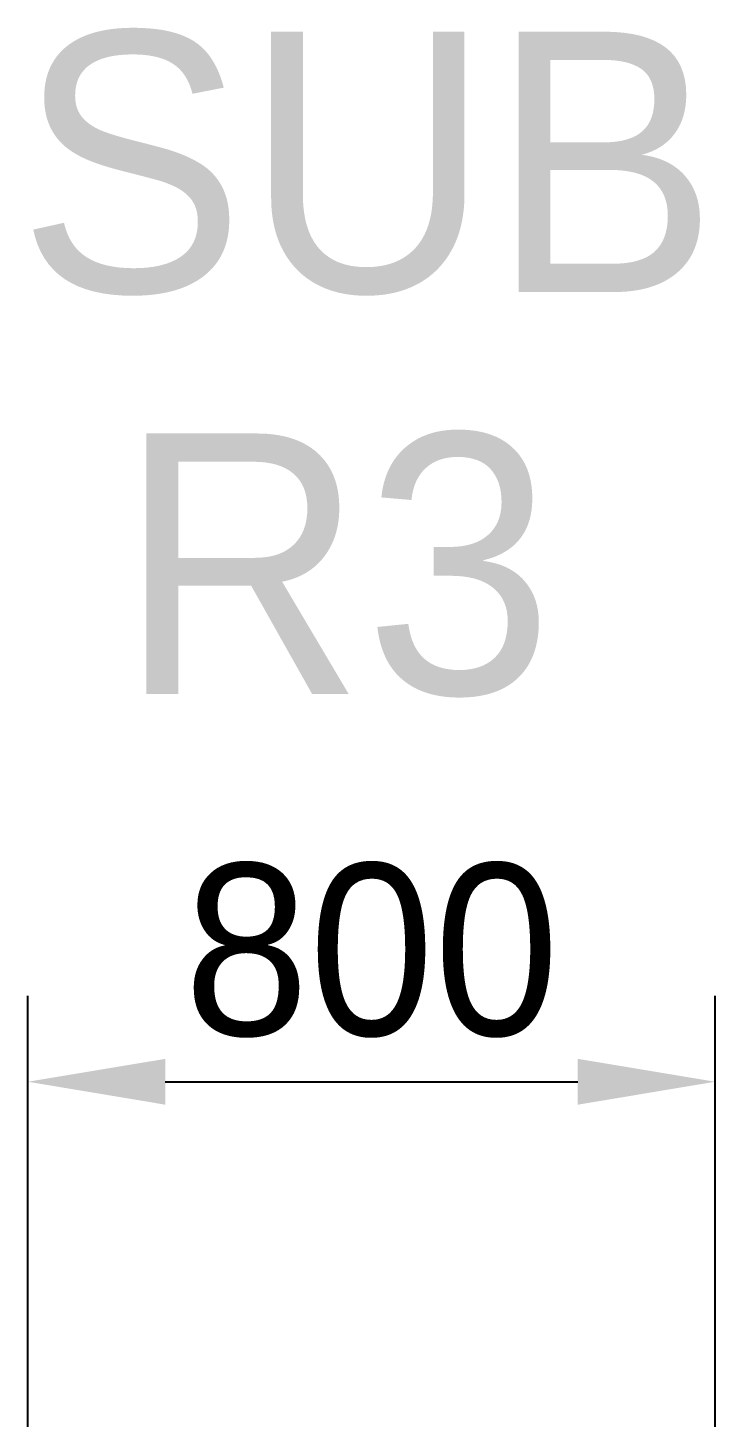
# Model space of a CAD drawing. Header units: inches. Extents: x 0 to 77285, y -118 to 40065.
# Drawn here: x 12163 to 12963, y 11335 to 12951 of the extents above; entities that cross this region are included whole.
import ezdxf
from ezdxf.enums import TextEntityAlignment as Align

# ---------------------------------------------------------------- set-up
doc = ezdxf.new("R2010")
doc.units = ezdxf.units.IN
doc.header["$LTSCALE"] = 5
doc.header["$MEASUREMENT"] = 0
doc.styles.add('SCI', font='')
doc.styles.get('SCI').set_extended_font_data('Gulim')
doc.dimstyles.new('SCH', dxfattribs={"dimtxt": 2.5, "dimasz": 2, "dimexe": 1.25, "dimexo": 0.625, "dimtad": 1, "dimdec": 8, "dimtxsty": 'SCI', "dimcen": 2.5, "dimclrd": 4, "dimclre": 4, "dimclrt": 7, "dimadec": 8, "dimazin": 2, "dimtfac": 1, "dimtdec": 8, "dimtmove": 0, "dimatfit": 3, "dimfxl": 1, "dimarcsym": 0})

# ---------------------------------------------------------------- blocks, each defined once
blk = doc.blocks.new('*D557')
at = {"color": 4, "lineweight": -2, "transparency": 16777216}
for p, q in [((12162.7, 10695.6), (12162.7, 11825.5)), ((12962.7, 10695.6), (12962.7, 11825.5)), ((12322.7, 11725.5), (12802.7, 11725.5))]:
    blk.add_line(p, q, dxfattribs=at)
at = {"color": 4, "transparency": 16777216}
for points in [[(12322.7, 11752.1), (12322.7, 11698.8), (12162.7, 11725.5)], [(12802.7, 11752.1), (12802.7, 11698.8), (12962.7, 11725.5)]]:
    blk.add_solid(points, dxfattribs=at)
at = {"layer": 'Defpoints', "color": 0, "transparency": 16777216}
for p in [(12962.7, 11725.5), (12162.7, 10645.6), (12962.7, 10645.6)]:
    blk.add_point(p, dxfattribs=at)
at = {"color": 7, "transparency": 16777216, "insert": (12562.7, 11878), "char_height": 200, "attachment_point": 5, "style": 'SCI'}
blk.add_mtext('800', dxfattribs=at)

msp = doc.modelspace()

# ---------------------------------------------------------------- texts
at = {"color": 40, "style": 'SCI'}
for s, p in [('SUB', (12151.02780668, 12795.47977259)), ('R3', (12268.24954288, 12328.10506208))]:
    msp.add_text(s, height=302.884615385, dxfattribs=at).set_placement(p, align=Align.MIDDLE_LEFT)

# ---------------------------------------------------------------- dimensions: what is measured, and where the dimension line sits
dim = msp.add_linear_dim(base=(12962.6504290972, 11725.4527954326), p1=(12162.6504290972, 10645.6316073756), p2=(12962.6504290972, 10645.6316073756), dimstyle='SCH', override={"dimscale": 80})
dim.commit()
dim.dimension.update_dxf_attribs({"geometry": '*D557', "text_midpoint": (12562.6504290972, 11877.9827554859)})

doc.saveas('drawing.dxf')
